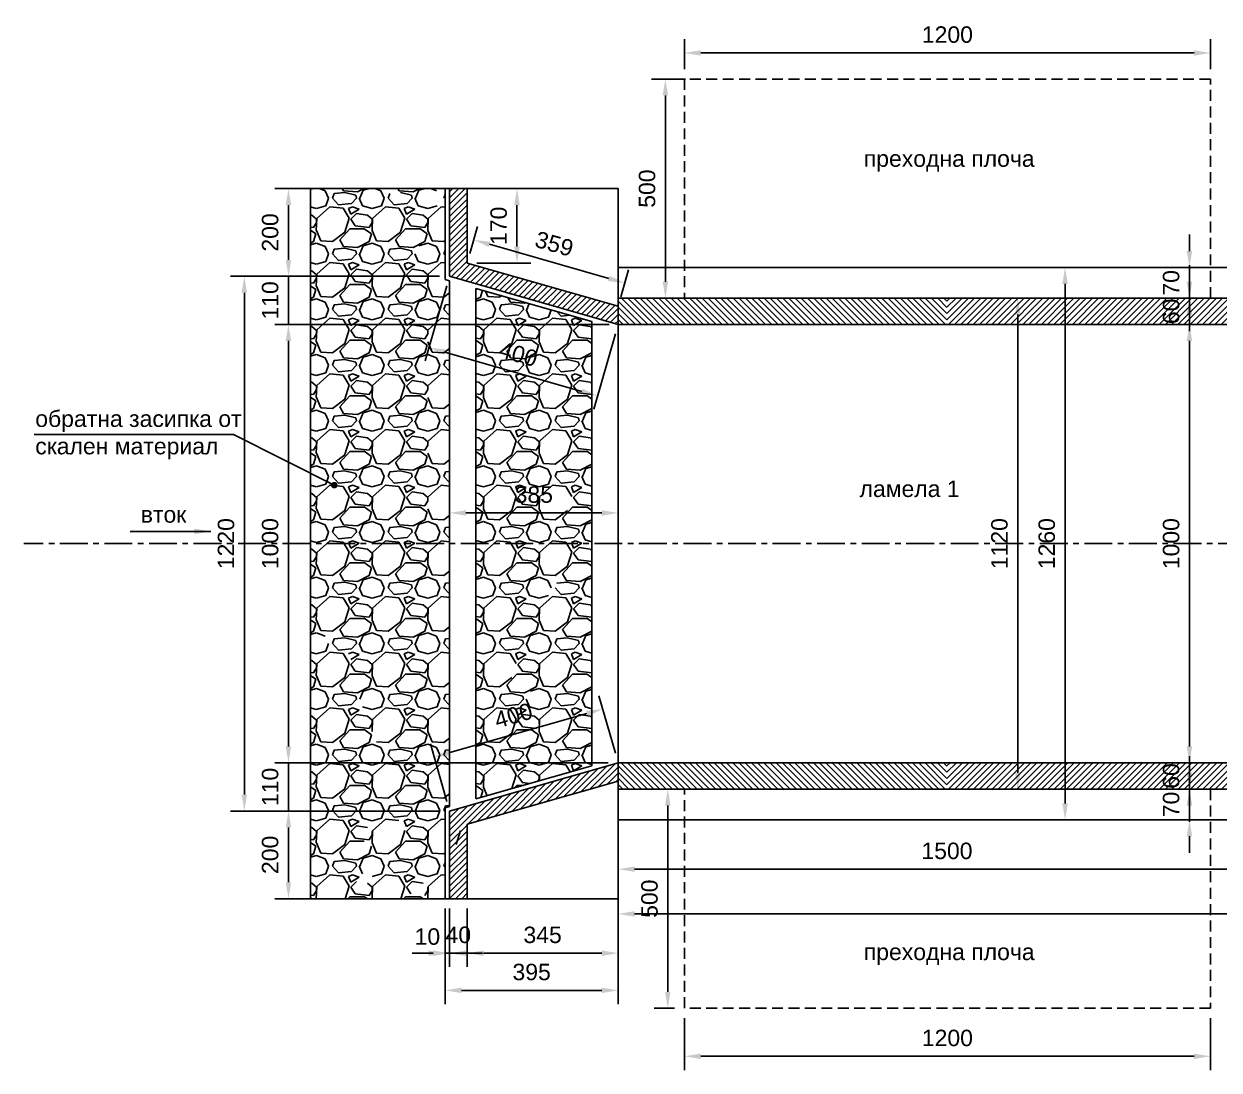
# Model space of a CAD drawing. Header units: centimetres. Extents: x 8495135 to 959133560, y 4530079 to 463453963.
# Drawn here: x 958976943 to 958979669, y 463411284 to 463413671 of the extents above; entities that cross this region are included whole.
import ezdxf

# ---------------------------------------------------------------- set-up
doc = ezdxf.new("R2010")
doc.units = ezdxf.units.CM
doc.header["$LTSCALE"] = 0.1
doc.linetypes.add('CENTER', pattern=[50.8, 31.75, -6.35, 6.35, -6.35])
doc.linetypes.add('DASHED', pattern=[0.75, 0.5, -0.25])
for name, color, linetype in [('br_dimension', 1, 'Continuous'), ('br_hatch', 9, 'Continuous'), ('br_hatch_dark', 8, 'Continuous'), ('br_hatch_tumen', 8, 'Continuous'), ('br_view_yellow', 2, 'Continuous'), ('Kustendilska voda', 12, 'Continuous')]:
    doc.layers.add(name, color=color, linetype=linetype)
doc.layers.add('br_text', color=2, linetype='Continuous', lineweight=35)
doc.styles.add('MM 1 to 150', font='arial.ttf', dxfattribs={"height": 37.5})
doc.styles.add('MM_ARIAL', font='arial.ttf')
doc.dimstyles.new('MM DIM 1 to 150', dxfattribs={"dimscale": 15, "dimtxt": 2.5, "dimasz": 2.5, "dimexe": 2.1, "dimexo": 1.5, "dimgap": 1.5, "dimtad": 1, "dimdec": 0, "dimdsep": 46, "dimtxsty": 'MM_ARIAL', "dimcen": 3, "dimclrd": 1, "dimclre": 1, "dimclrt": 7, "dimaunit": 2, "dimadec": 1, "dimazin": 0, "dimtp": 100, "dimtm": 3, "dimtfac": 1, "dimtdec": 0, "dimtix": 1, "dimtmove": 0, "dimatfit": 3, "dimfxl": 0, "dimtolj": 1, "dimtzin": 0, "dimarcsym": 0})
pattern_1 = [(45, (950484484.079, 458887364.231), (-7.071067812, 7.071067812), [])]

# ---------------------------------------------------------------- blocks, each defined once
blk = doc.blocks.new('*D227')
at = {"layer": 'br_dimension', "color": 1, "lineweight": -2, "transparency": 16777216}
for p, q in [((958978298.3, 463411832.7), (958978298.3, 463411608.9)), ((958981298.3, 463411662.9), (958981298.3, 463411671.9)), ((958978335.8, 463411640.4), (958981260.8, 463411640.4))]:
    blk.add_line(p, q, dxfattribs=at)
at = {"layer": 'br_dimension', "color": 1, "transparency": 16777216}
for points in [[(958978335.8, 463411646.7), (958978335.8, 463411634.2), (958978298.3, 463411640.4)], [(958981260.8, 463411646.7), (958981260.8, 463411634.2), (958981298.3, 463411640.4)]]:
    blk.add_solid(points, dxfattribs=at)
at = {"layer": 'br_dimension', "color": 7, "transparency": 16777216, "insert": (958979798.3, 463411682.1), "char_height": 37.5, "attachment_point": 5, "style": 'MM_ARIAL'}
blk.add_mtext('\\A1;3000', dxfattribs=at)
blk = doc.blocks.new('*D228')
at = {"layer": 'br_dimension', "color": 1, "lineweight": -2, "transparency": 16777216}
for p, q in [((958979601.5, 463413082.7), (958979601.5, 463413120.2)), ((958979579, 463413045.2), (958979570, 463413045.2)), ((958979601.5, 463412985.2), (958979601.5, 463413045.2)), ((958979579, 463412985.2), (958979570, 463412985.2)), ((958979601.5, 463412947.7), (958979601.5, 463412910.2))]:
    blk.add_line(p, q, dxfattribs=at)
at = {"layer": 'br_dimension', "color": 1, "transparency": 16777216}
for points in [[(958979595.2, 463413082.7), (958979607.7, 463413082.7), (958979601.5, 463413045.2)], [(958979595.2, 463412947.7), (958979607.7, 463412947.7), (958979601.5, 463412985.2)]]:
    blk.add_solid(points, dxfattribs=at)
at = {"layer": 'br_dimension', "color": 7, "transparency": 16777216, "insert": (958979559.8, 463413015.2), "char_height": 37.5, "attachment_point": 5, "rotation": 90, "style": 'MM_ARIAL'}
blk.add_mtext('\\A1;60', dxfattribs=at)
blk = doc.blocks.new('*D229')
at = {"layer": 'br_dimension', "color": 1, "lineweight": -2, "transparency": 16777216}
for p, q in [((958979235.2, 463413045.2), (958979178.4, 463413045.2)), ((958979209.9, 463411962.7), (958979209.9, 463413007.7)), ((958979235.2, 463411925.2), (958979178.4, 463411925.2))]:
    blk.add_line(p, q, dxfattribs=at)
at = {"layer": 'br_dimension', "color": 1, "transparency": 16777216}
for points in [[(958979203.6, 463413007.7), (958979216.1, 463413007.7), (958979209.9, 463413045.2)], [(958979203.6, 463411962.7), (958979216.1, 463411962.7), (958979209.9, 463411925.2)]]:
    blk.add_solid(points, dxfattribs=at)
at = {"layer": 'br_dimension', "color": 7, "transparency": 16777216, "insert": (958979168.2, 463412485.2), "char_height": 37.5, "attachment_point": 5, "rotation": 90, "style": 'MM_ARIAL'}
blk.add_mtext('\\A1;1120', dxfattribs=at)
blk = doc.blocks.new('*D231')
at = {"layer": 'br_dimension', "color": 1, "lineweight": -2, "transparency": 16777216}
for p, q in [((958979613.8, 463412985.2), (958979570, 463412985.2)), ((958979601.5, 463412022.7), (958979601.5, 463412947.7)), ((958979613.8, 463411985.2), (958979570, 463411985.2))]:
    blk.add_line(p, q, dxfattribs=at)
at = {"layer": 'br_dimension', "color": 1, "transparency": 16777216}
for points in [[(958979595.2, 463412947.7), (958979607.7, 463412947.7), (958979601.5, 463412985.2)], [(958979595.2, 463412022.7), (958979607.7, 463412022.7), (958979601.5, 463411985.2)]]:
    blk.add_solid(points, dxfattribs=at)
at = {"layer": 'br_dimension', "color": 7, "transparency": 16777216, "insert": (958979559.8, 463412485.2), "char_height": 37.5, "attachment_point": 5, "rotation": 90, "style": 'MM_ARIAL'}
blk.add_mtext('\\A1;1000', dxfattribs=at)
blk = doc.blocks.new('*D232')
at = {"layer": 'br_dimension', "color": 1, "lineweight": -2, "transparency": 16777216}
for p, q in [((958978298.3, 463411832.7), (958978298.3, 463411711)), ((958979798.3, 463411832.7), (958979798.3, 463411711)), ((958978335.8, 463411742.5), (958979760.8, 463411742.5))]:
    blk.add_line(p, q, dxfattribs=at)
at = {"layer": 'br_dimension', "color": 1, "transparency": 16777216}
for points in [[(958978335.8, 463411748.8), (958978335.8, 463411736.3), (958978298.3, 463411742.5)], [(958979760.8, 463411748.8), (958979760.8, 463411736.3), (958979798.3, 463411742.5)]]:
    blk.add_solid(points, dxfattribs=at)
at = {"layer": 'br_dimension', "color": 7, "transparency": 16777216, "insert": (958979048.3, 463411784.1), "char_height": 37.5, "attachment_point": 5, "style": 'MM_ARIAL'}
blk.add_mtext('\\A1;1500', dxfattribs=at)
blk = doc.blocks.new('*D233')
at = {"layer": 'br_hatch_tumen', "color": 1, "lineweight": -2, "transparency": 16777216}
for p, q in [((958979601.5, 463413152.7), (958979601.5, 463413190.2)), ((958979601.5, 463413115.2), (958979633, 463413115.2)), ((958979601.5, 463413045.2), (958979601.5, 463413115.2)), ((958979601.5, 463413045.2), (958979633, 463413045.2)), ((958979601.5, 463413007.7), (958979601.5, 463412970.2))]:
    blk.add_line(p, q, dxfattribs=at)
at = {"layer": 'br_hatch_tumen', "color": 1, "transparency": 16777216}
for points in [[(958979595.2, 463413152.7), (958979607.7, 463413152.7), (958979601.5, 463413115.2)], [(958979595.2, 463413007.7), (958979607.7, 463413007.7), (958979601.5, 463413045.2)]]:
    blk.add_solid(points, dxfattribs=at)
at = {"layer": 'br_hatch_tumen', "color": 7, "transparency": 16777216, "insert": (958979559.8, 463413080.2), "char_height": 37.5, "attachment_point": 5, "rotation": 90, "style": 'MM_ARIAL'}
blk.add_mtext('\\A1;70', dxfattribs=at)
blk = doc.blocks.new('*D234')
at = {"layer": 'br_hatch_tumen', "color": 1, "lineweight": -2, "transparency": 16777216}
for p, q in [((958979222.4, 463413115.2), (958979349.2, 463413115.2)), ((958979317.7, 463413077.7), (958979317.7, 463411892.7)), ((958979222.4, 463411855.2), (958979349.2, 463411855.2))]:
    blk.add_line(p, q, dxfattribs=at)
at = {"layer": 'br_hatch_tumen', "color": 1, "transparency": 16777216}
for points in [[(958979311.5, 463413077.7), (958979324, 463413077.7), (958979317.7, 463413115.2)], [(958979311.5, 463411892.7), (958979324, 463411892.7), (958979317.7, 463411855.2)]]:
    blk.add_solid(points, dxfattribs=at)
at = {"layer": 'br_hatch_tumen', "color": 7, "transparency": 16777216, "insert": (958979276.1, 463412485.2), "char_height": 37.5, "attachment_point": 5, "rotation": 90, "style": 'MM_ARIAL'}
blk.add_mtext('\\A1;1260', dxfattribs=at)
blk = doc.blocks.new('*D264')
at = {"layer": 'br_hatch_tumen', "color": 1, "lineweight": -2, "transparency": 16777216}
for p, q in [((958979601.5, 463412022.7), (958979601.5, 463412060.2)), ((958979613.8, 463411985.2), (958979570, 463411985.2)), ((958979601.5, 463411985.2), (958979601.5, 463411925.2)), ((958979613.8, 463411925.2), (958979570, 463411925.2)), ((958979601.5, 463411887.7), (958979601.5, 463411850.2))]:
    blk.add_line(p, q, dxfattribs=at)
at = {"layer": 'br_hatch_tumen', "color": 1, "transparency": 16777216}
for points in [[(958979595.2, 463412022.7), (958979607.7, 463412022.7), (958979601.5, 463411985.2)], [(958979595.2, 463411887.7), (958979607.7, 463411887.7), (958979601.5, 463411925.2)]]:
    blk.add_solid(points, dxfattribs=at)
at = {"layer": 'br_hatch_tumen', "color": 7, "transparency": 16777216, "insert": (958979559.8, 463411955.2), "char_height": 37.5, "attachment_point": 5, "rotation": 90, "style": 'MM_ARIAL'}
blk.add_mtext('\\A1;60', dxfattribs=at)
blk = doc.blocks.new('*D265')
at = {"layer": 'br_hatch_tumen', "color": 1, "lineweight": -2, "transparency": 16777216}
for p, q in [((958979601.5, 463411962.7), (958979601.5, 463412000.2)), ((958979613.8, 463411925.2), (958979570, 463411925.2)), ((958979601.5, 463411925.2), (958979601.5, 463411855.2)), ((958979613.8, 463411855.2), (958979570, 463411855.2)), ((958979601.5, 463411817.7), (958979601.5, 463411780.2))]:
    blk.add_line(p, q, dxfattribs=at)
at = {"layer": 'br_hatch_tumen', "color": 1, "transparency": 16777216}
for points in [[(958979595.2, 463411962.7), (958979607.7, 463411962.7), (958979601.5, 463411925.2)], [(958979595.2, 463411817.7), (958979607.7, 463411817.7), (958979601.5, 463411855.2)]]:
    blk.add_solid(points, dxfattribs=at)
at = {"layer": 'br_hatch_tumen', "color": 7, "transparency": 16777216, "insert": (958979559.8, 463411890.2), "char_height": 37.5, "attachment_point": 5, "rotation": 90, "style": 'MM_ARIAL'}
blk.add_mtext('\\A1;70', dxfattribs=at)
blk = doc.blocks.new('*D293')
at = {"layer": 'br_dimension', "color": 1, "lineweight": -2, "transparency": 16777216}
for p, q in [((958977546.4, 463413132.7), (958977546.4, 463413170.2)), ((958977891.2, 463413095.2), (958977514.9, 463413095.2)), ((958977546.4, 463412985.2), (958977546.4, 463413095.2)), ((958978275.8, 463412985.2), (958977514.9, 463412985.2)), ((958977546.4, 463412947.7), (958977546.4, 463412910.2))]:
    blk.add_line(p, q, dxfattribs=at)
at = {"layer": 'br_dimension', "color": 1, "transparency": 16777216}
for points in [[(958977540.1, 463413132.7), (958977552.6, 463413132.7), (958977546.4, 463413095.2)], [(958977540.1, 463412947.7), (958977552.6, 463412947.7), (958977546.4, 463412985.2)]]:
    blk.add_solid(points, dxfattribs=at)
at = {"layer": 'br_dimension', "color": 7, "transparency": 16777216, "insert": (958977504.7, 463413040.2), "char_height": 37.5, "attachment_point": 5, "rotation": 90, "style": 'MM_ARIAL'}
blk.add_mtext('\\A1;110', dxfattribs=at)
blk = doc.blocks.new('*D292')
at = {"layer": 'br_dimension', "color": 1, "lineweight": -2, "transparency": 16777216}
for p, q in [((958978277.8, 463412985.2), (958977514.9, 463412985.2)), ((958977546.4, 463412022.7), (958977546.4, 463412947.7)), ((958978275.8, 463411985.2), (958977514.9, 463411985.2))]:
    blk.add_line(p, q, dxfattribs=at)
at = {"layer": 'br_dimension', "color": 1, "transparency": 16777216}
for points in [[(958977540.1, 463412947.7), (958977552.6, 463412947.7), (958977546.4, 463412985.2)], [(958977540.1, 463412022.7), (958977552.6, 463412022.7), (958977546.4, 463411985.2)]]:
    blk.add_solid(points, dxfattribs=at)
at = {"layer": 'br_dimension', "color": 7, "transparency": 16777216, "insert": (958977504.7, 463412485.2), "char_height": 37.5, "attachment_point": 5, "rotation": 90, "style": 'MM_ARIAL'}
blk.add_mtext('\\A1;1000', dxfattribs=at)
blk = doc.blocks.new('*D288')
at = {"layer": 'br_dimension', "color": 1, "lineweight": -2, "transparency": 16777216}
for p, q in [((958977891.2, 463413095.2), (958977414.2, 463413095.2)), ((958977445.7, 463413057.7), (958977445.7, 463411912.7)), ((958977891.2, 463411875.2), (958977414.2, 463411875.2))]:
    blk.add_line(p, q, dxfattribs=at)
at = {"layer": 'br_dimension', "color": 1, "transparency": 16777216}
for points in [[(958977439.4, 463413057.7), (958977451.9, 463413057.7), (958977445.7, 463413095.2)], [(958977439.4, 463411912.7), (958977451.9, 463411912.7), (958977445.7, 463411875.2)]]:
    blk.add_solid(points, dxfattribs=at)
at = {"layer": 'br_dimension', "color": 7, "transparency": 16777216, "insert": (958977404, 463412485.2), "char_height": 37.5, "attachment_point": 5, "rotation": 90, "style": 'MM_ARIAL'}
blk.add_mtext('\\A1;1220', dxfattribs=at)
blk = doc.blocks.new('*D289')
at = {"layer": 'br_dimension', "color": 1, "lineweight": -2, "transparency": 16777216}
for p, q in [((958977907.6, 463413073.6), (958977858.5, 463412902.1)), ((958978292.1, 463412963.6), (958978243.1, 463412792.1)), ((958977903.2, 463412922.1), (958978215.7, 463412832.7))]:
    blk.add_line(p, q, dxfattribs=at)
at = {"layer": 'br_dimension', "color": 1, "transparency": 16777216}
for points in [[(958977905, 463412928.1), (958977901.5, 463412916.1), (958977867.2, 463412932.4)], [(958978217.4, 463412838.8), (958978214, 463412826.7), (958978251.8, 463412822.4)]]:
    blk.add_solid(points, dxfattribs=at)
at = {"layer": 'br_dimension', "color": 7, "transparency": 16777216, "insert": (958978070.9, 463412917.5), "char_height": 37.5, "attachment_point": 5, "rotation": 344.038, "style": 'MM_ARIAL'}
blk.add_mtext('\\A1;400', dxfattribs=at)
blk = doc.blocks.new('*D290')
at = {"layer": 'br_dimension', "color": 1, "lineweight": -2, "transparency": 16777216}
for p, q in [((958977881.2, 463413295.2), (958977514.9, 463413295.2)), ((958977546.4, 463413132.7), (958977546.4, 463413257.7)), ((958977891.2, 463413095.2), (958977514.9, 463413095.2))]:
    blk.add_line(p, q, dxfattribs=at)
at = {"layer": 'br_dimension', "color": 1, "transparency": 16777216}
for points in [[(958977540.1, 463413257.7), (958977552.6, 463413257.7), (958977546.4, 463413295.2)], [(958977540.1, 463413132.7), (958977552.6, 463413132.7), (958977546.4, 463413095.2)]]:
    blk.add_solid(points, dxfattribs=at)
at = {"layer": 'br_dimension', "color": 7, "transparency": 16777216, "insert": (958977504.7, 463413195.2), "char_height": 37.5, "attachment_point": 5, "rotation": 90, "style": 'MM_ARIAL'}
blk.add_mtext('\\A1;200', dxfattribs=at)
blk = doc.blocks.new('*D291')
at = {"layer": 'br_dimension', "color": 1, "lineweight": -2, "transparency": 16777216}
for p, q in [((958977891.2, 463411875.2), (958977514.9, 463411875.2)), ((958977546.4, 463411837.7), (958977546.4, 463411712.7)), ((958977881.2, 463411675.2), (958977514.9, 463411675.2))]:
    blk.add_line(p, q, dxfattribs=at)
at = {"layer": 'br_dimension', "color": 1, "transparency": 16777216}
for points in [[(958977540.1, 463411837.7), (958977552.6, 463411837.7), (958977546.4, 463411875.2)], [(958977540.1, 463411712.7), (958977552.6, 463411712.7), (958977546.4, 463411675.2)]]:
    blk.add_solid(points, dxfattribs=at)
at = {"layer": 'br_dimension', "color": 7, "transparency": 16777216, "insert": (958977504.7, 463411775.2), "char_height": 37.5, "attachment_point": 5, "rotation": 90, "style": 'MM_ARIAL'}
blk.add_mtext('\\A1;200', dxfattribs=at)
blk = doc.blocks.new('*D294')
at = {"layer": 'br_dimension', "color": 1, "lineweight": -2, "transparency": 16777216}
for p, q in [((958977903.7, 463411652.7), (958977903.7, 463411519.4)), ((958977913.7, 463411652.7), (958977913.7, 463411519.4)), ((958977866.2, 463411550.9), (958977828.7, 463411550.9)), ((958977913.7, 463411550.9), (958977903.7, 463411550.9)), ((958977951.2, 463411550.9), (958977988.7, 463411550.9))]:
    blk.add_line(p, q, dxfattribs=at)
at = {"layer": 'br_dimension', "color": 1, "transparency": 16777216}
for points in [[(958977866.2, 463411557.1), (958977866.2, 463411544.6), (958977903.7, 463411550.9)], [(958977951.2, 463411557.1), (958977951.2, 463411544.6), (958977913.7, 463411550.9)]]:
    blk.add_solid(points, dxfattribs=at)
at = {"layer": 'br_dimension', "color": 7, "transparency": 16777216, "insert": (958977863.2, 463411588.6), "char_height": 37.5, "attachment_point": 5, "style": 'MM_ARIAL'}
blk.add_mtext('\\A1;10', dxfattribs=at)
blk = doc.blocks.new('*D295')
at = {"layer": 'br_dimension', "color": 1, "lineweight": -2, "transparency": 16777216}
for p, q in [((958977913.7, 463411652.7), (958977913.7, 463411519.4)), ((958977953.7, 463411652.7), (958977953.7, 463411519.4)), ((958977876.2, 463411550.9), (958977838.7, 463411550.9)), ((958977913.7, 463411550.9), (958977953.7, 463411550.9)), ((958977991.2, 463411550.9), (958978028.7, 463411550.9))]:
    blk.add_line(p, q, dxfattribs=at)
at = {"layer": 'br_dimension', "color": 1, "transparency": 16777216}
for points in [[(958977876.2, 463411557.1), (958977876.2, 463411544.6), (958977913.7, 463411550.9)], [(958977991.2, 463411557.1), (958977991.2, 463411544.6), (958977953.7, 463411550.9)]]:
    blk.add_solid(points, dxfattribs=at)
at = {"layer": 'br_dimension', "color": 7, "transparency": 16777216, "insert": (958977933.7, 463411592.5), "char_height": 37.5, "attachment_point": 5, "style": 'MM_ARIAL'}
blk.add_mtext('\\A1;40', dxfattribs=at)
blk = doc.blocks.new('*D296')
at = {"layer": 'br_dimension', "color": 1, "lineweight": -2, "transparency": 16777216}
for p, q in [((958977953.7, 463411652.7), (958977953.7, 463411519.4)), ((958978298.3, 463411652.7), (958978298.3, 463411519.4)), ((958977991.2, 463411550.9), (958978260.8, 463411550.9))]:
    blk.add_line(p, q, dxfattribs=at)
at = {"layer": 'br_dimension', "color": 1, "transparency": 16777216}
for points in [[(958977991.2, 463411557.1), (958977991.2, 463411544.6), (958977953.7, 463411550.9)], [(958978260.8, 463411557.1), (958978260.8, 463411544.6), (958978298.3, 463411550.9)]]:
    blk.add_solid(points, dxfattribs=at)
at = {"layer": 'br_dimension', "color": 7, "transparency": 16777216, "insert": (958978126, 463411592.5), "char_height": 37.5, "attachment_point": 5, "style": 'MM_ARIAL'}
blk.add_mtext('\\A1;345', dxfattribs=at)
blk = doc.blocks.new('*D297')
at = {"layer": 'br_dimension', "color": 1, "lineweight": -2, "transparency": 16777216}
for p, q in [((958977903.7, 463411652.7), (958977903.7, 463411434.6)), ((958978298.3, 463411652.7), (958978298.3, 463411434.6)), ((958977941.2, 463411466.1), (958978260.8, 463411466.1))]:
    blk.add_line(p, q, dxfattribs=at)
at = {"layer": 'br_dimension', "color": 1, "transparency": 16777216}
for points in [[(958977941.2, 463411472.4), (958977941.2, 463411459.9), (958977903.7, 463411466.1)], [(958978260.8, 463411472.4), (958978260.8, 463411459.9), (958978298.3, 463411466.1)]]:
    blk.add_solid(points, dxfattribs=at)
at = {"layer": 'br_dimension', "color": 7, "transparency": 16777216, "insert": (958978101, 463411507.8), "char_height": 37.5, "attachment_point": 5, "style": 'MM_ARIAL'}
blk.add_mtext('\\A1;395', dxfattribs=at)
blk = doc.blocks.new('*D298')
at = {"layer": 'br_dimension', "color": 1, "lineweight": -2, "transparency": 16777216}
for p, q in [((958977959.9, 463413147), (958977977.6, 463413208.7)), ((958978005, 463413168.1), (958978277.4, 463413090.1)), ((958978304.5, 463413048.5), (958978322.1, 463413110.1))]:
    blk.add_line(p, q, dxfattribs=at)
at = {"layer": 'br_dimension', "color": 1, "transparency": 16777216}
for points in [[(958978006.7, 463413174.1), (958978003.2, 463413162.1), (958977968.9, 463413178.4)], [(958978279.1, 463413096.1), (958978275.7, 463413084.1), (958978313.5, 463413079.8)]]:
    blk.add_solid(points, dxfattribs=at)
at = {"layer": 'br_dimension', "color": 7, "transparency": 16777216, "insert": (958978152.6, 463413169.1), "char_height": 37.5, "attachment_point": 5, "rotation": 344.038, "style": 'MM_ARIAL'}
blk.add_mtext('\\A1;359', dxfattribs=at)
blk = doc.blocks.new('*D299')
at = {"layer": 'br_dimension', "color": 1, "lineweight": -2, "transparency": 16777216}
for p, q in [((958977976.2, 463413295.2), (958978099.1, 463413295.2)), ((958978067.6, 463413257.7), (958978067.6, 463413162.9)), ((958977976.2, 463413125.4), (958978099.1, 463413125.4))]:
    blk.add_line(p, q, dxfattribs=at)
at = {"layer": 'br_dimension', "color": 1, "transparency": 16777216}
for points in [[(958978061.3, 463413257.7), (958978073.8, 463413257.7), (958978067.6, 463413295.2)], [(958978061.3, 463413162.9), (958978073.8, 463413162.9), (958978067.6, 463413125.4)]]:
    blk.add_solid(points, dxfattribs=at)
at = {"layer": 'br_dimension', "color": 7, "transparency": 16777216, "insert": (958978025.9, 463413210.3), "char_height": 37.5, "attachment_point": 5, "rotation": 90, "style": 'MM_ARIAL'}
blk.add_mtext('\\A1;170', dxfattribs=at)
blk = doc.blocks.new('*D300')
at = {"layer": 'br_dimension', "color": 1, "lineweight": -2, "transparency": 16777216}
for p, q in [((958978292.1, 463412006.9), (958978254.5, 463412138.3)), ((958977914.7, 463412008.4), (958978227.1, 463412097.7)), ((958977907.6, 463411896.9), (958977870, 463412028.3))]:
    blk.add_line(p, q, dxfattribs=at)
at = {"layer": 'br_dimension', "color": 1, "transparency": 16777216}
for points in [[(958978225.4, 463412103.7), (958978228.9, 463412091.7), (958978263.2, 463412108)], [(958977913, 463412014.4), (958977916.4, 463412002.3), (958977878.6, 463411998)]]:
    blk.add_solid(points, dxfattribs=at)
at = {"layer": 'br_dimension', "color": 7, "transparency": 16777216, "insert": (958978059.5, 463412093.1), "char_height": 37.5, "attachment_point": 5, "rotation": 15.962, "style": 'MM_ARIAL'}
blk.add_mtext('\\A1;400', dxfattribs=at)
blk = doc.blocks.new('*D301')
at = {"layer": 'br_dimension', "color": 1, "lineweight": -2, "transparency": 16777216}
for p, q in [((958977546.4, 463412022.7), (958977546.4, 463412060.2)), ((958977891.2, 463411985.2), (958977514.9, 463411985.2)), ((958977546.4, 463411875.2), (958977546.4, 463411985.2)), ((958977891.2, 463411875.2), (958977514.9, 463411875.2)), ((958977546.4, 463411837.7), (958977546.4, 463411800.2))]:
    blk.add_line(p, q, dxfattribs=at)
at = {"layer": 'br_dimension', "color": 1, "transparency": 16777216}
for points in [[(958977540.1, 463412022.7), (958977552.6, 463412022.7), (958977546.4, 463411985.2)], [(958977540.1, 463411837.7), (958977552.6, 463411837.7), (958977546.4, 463411875.2)]]:
    blk.add_solid(points, dxfattribs=at)
at = {"layer": 'br_dimension', "color": 7, "transparency": 16777216, "insert": (958977504.7, 463411930.2), "char_height": 37.5, "attachment_point": 5, "rotation": 90, "style": 'MM_ARIAL'}
blk.add_mtext('\\A1;110', dxfattribs=at)
blk = doc.blocks.new('*D317')
at = {"layer": 'br_dimension', "color": 1, "lineweight": -2, "transparency": 16777216}
for p, q in [((958978451.8, 463413545.2), (958978374.5, 463413545.2)), ((958978406, 463413507.7), (958978406, 463413082.7)), ((958978451.8, 463413045.2), (958978374.5, 463413045.2))]:
    blk.add_line(p, q, dxfattribs=at)
at = {"layer": 'br_dimension', "color": 1, "transparency": 16777216}
for points in [[(958978399.8, 463413507.7), (958978412.3, 463413507.7), (958978406, 463413545.2)], [(958978399.8, 463413082.7), (958978412.3, 463413082.7), (958978406, 463413045.2)]]:
    blk.add_solid(points, dxfattribs=at)
at = {"layer": 'br_dimension', "color": 7, "transparency": 16777216, "insert": (958978364.4, 463413295.2), "char_height": 37.5, "attachment_point": 5, "rotation": 90, "style": 'MM_ARIAL'}
blk.add_mtext('\\A1;500', dxfattribs=at)
blk = doc.blocks.new('*D318')
at = {"layer": 'br_dimension', "color": 1, "lineweight": -2, "transparency": 16777216}
for p, q in [((958978449.3, 463413567.7), (958978449.3, 463413636.2)), ((958979649.3, 463413567.7), (958979649.3, 463413636.2)), ((958978486.8, 463413604.7), (958979611.8, 463413604.7))]:
    blk.add_line(p, q, dxfattribs=at)
at = {"layer": 'br_dimension', "color": 1, "transparency": 16777216}
for points in [[(958978486.8, 463413611), (958978486.8, 463413598.5), (958978449.3, 463413604.7)], [(958979611.8, 463413611), (958979611.8, 463413598.5), (958979649.3, 463413604.7)]]:
    blk.add_solid(points, dxfattribs=at)
at = {"layer": 'br_dimension', "color": 7, "transparency": 16777216, "insert": (958979049.3, 463413646.4), "char_height": 37.5, "attachment_point": 5, "style": 'MM_ARIAL'}
blk.add_mtext('\\A1;1200', dxfattribs=at)
blk = doc.blocks.new('*D679')
at = {"layer": 'br_dimension', "color": 1, "lineweight": -2, "transparency": 16777216}
for p, q in [((958977913.7, 463412551.3), (958977913.7, 463412586.8)), ((958978298.3, 463412551.3), (958978298.3, 463412586.8)), ((958977951.2, 463412555.3), (958978260.8, 463412555.3))]:
    blk.add_line(p, q, dxfattribs=at)
at = {"layer": 'br_dimension', "color": 1, "transparency": 16777216}
for points in [[(958977951.2, 463412561.5), (958977951.2, 463412549), (958977913.7, 463412555.3)], [(958978260.8, 463412561.5), (958978260.8, 463412549), (958978298.3, 463412555.3)]]:
    blk.add_solid(points, dxfattribs=at)
at = {"layer": 'br_dimension', "color": 7, "transparency": 16777216, "insert": (958978106, 463412596.9), "char_height": 37.5, "attachment_point": 5, "style": 'MM_ARIAL'}
blk.add_mtext('\\A1;385', dxfattribs=at)
blk = doc.blocks.new('*D779')
at = {"layer": 'br_hatch', "color": 1, "lineweight": -2, "transparency": 16777216}
for p, q in [((958978449.3, 463411402.7), (958978449.3, 463411284.2)), ((958979649.3, 463411402.7), (958979649.3, 463411284.2)), ((958978486.8, 463411315.7), (958979611.8, 463411315.7))]:
    blk.add_line(p, q, dxfattribs=at)
at = {"layer": 'br_hatch', "color": 1, "transparency": 16777216}
for points in [[(958978486.8, 463411321.9), (958978486.8, 463411309.4), (958978449.3, 463411315.7)], [(958979611.8, 463411321.9), (958979611.8, 463411309.4), (958979649.3, 463411315.7)]]:
    blk.add_solid(points, dxfattribs=at)
at = {"layer": 'br_hatch', "color": 7, "transparency": 16777216, "insert": (958979049.3, 463411357.3), "char_height": 37.5, "attachment_point": 5, "style": 'MM_ARIAL'}
blk.add_mtext('\\A1;1200', dxfattribs=at)
blk = doc.blocks.new('*D781')
at = {"layer": 'br_hatch', "color": 1, "lineweight": -2, "transparency": 16777216}
for p, q in [((958978426.8, 463411925.2), (958978380.1, 463411925.2)), ((958978411.6, 463411887.7), (958978411.6, 463411462.7)), ((958978426.8, 463411425.2), (958978380.1, 463411425.2))]:
    blk.add_line(p, q, dxfattribs=at)
at = {"layer": 'br_hatch', "color": 1, "transparency": 16777216}
for points in [[(958978405.3, 463411887.7), (958978417.8, 463411887.7), (958978411.6, 463411925.2)], [(958978405.3, 463411462.7), (958978417.8, 463411462.7), (958978411.6, 463411425.2)]]:
    blk.add_solid(points, dxfattribs=at)
at = {"layer": 'br_hatch', "color": 7, "transparency": 16777216, "insert": (958978370, 463411675.2), "char_height": 37.5, "attachment_point": 5, "rotation": 90, "style": 'MM_ARIAL'}
blk.add_mtext('\\A1;500', dxfattribs=at)

msp = doc.modelspace()

# ---------------------------------------------------------------- hatches: boundary and pattern name
at = {"layer": 'br_hatch'}
h = msp.add_hatch(dxfattribs=at)
h.set_pattern_fill('GRAVEL', color=256, scale=5, style=2)
h.set_pattern_definition([(228.0127875, (950484575.519, 458893469.854), (-1016.00000008, -1142.999999929), [17.086072, -1691.524182]), (184.969741, (950484564.089, 458893457.1537), (1523.999999397, 127.000007235), [29.320236, -2902.7024447]), (132.5104471, (950484534.879, 458893454.614), (1270.0000005364, -1396.999999512), [20.674076, -2046.7361397]), (267.273689, (950484485.349, 458893422.8637), (127.000000266, 2539.9999999867), [26.700226, -2643.3218713]), (292.83365418, (950484484.079, 458893396.1937), (-635.000000053, 1523.9999999778), [26.181685, -2591.9903873]), (357.273689, (950484494.239, 458893372.0637), (-2539.9999999867, 127.000000266), [26.700226, -2643.3218713]), (37.69424047, (950484520.909, 458893370.7937), (-1650.9999999268, -1270.000000095), [35.309683, -3495.6557657]), (72.25532837, (950484548.849, 458893392.3837), (889.000000239, 2793.999999924), [33.335976, -3300.2628301]), (121.42956562, (950484559.009, 458893424.1337), (-1016.000000144, 1650.9999999113), [26.79065, -2652.277285]), (175.2363583, (950484545.039, 458893446.994), (1396.99999998, -127.00000022), [30.585664, -1498.6968475]), (222.3974378, (950484514.559, 458893449.5337), (-1523.9999999512, -1397.0000000532), [39.553896, -3915.8386256]), (138.81407483, (950484611.079, 458893421.594), (-888.999999947, 762.000000062), [13.500227, -1336.5282912]), (171.4692344, (950484600.919, 458893430.4837), (1651.0000000445, -253.999999712), [25.684099, -2542.7319499]), (225, (950484575.52, 458893434.29), (-2e-14, -127), [17.960467, -161.6446554]), (203.19859051, (950484566.629, 458893449.534), (635.000000017, 253.999999955), [9.672066, -957.5311184]), (291.8014095, (950484557.739, 458893445.724), (-127.000000027, 380.99999999), [13.678281, -670.2376495]), (30.96375653, (950484562.819, 458893433.024), (381.00000001, 253.999999986), [22.215983, -718.3149076]), (161.5650512, (950484581.87, 458893444.454), (254, -126.99999999), [16.064357, -385.5449058]), (16.38954033, (950484484.079, 458893445.724), (1270, 381), [22.5044, -2227.9413336]), (70.34617594, (950484505.669, 458893452.074), (-508.0000000465, -1396.9999999835), [18.879947, -1869.1107839]), (293.19859051, (950484581.869, 458893469.854), (-253.999999956, 635.000000018), [19.344005, -947.8591794]), (343.61045967, (950484589.489, 458893452.074), (-1270.0000000266, 380.999999911), [22.5044, -2227.9413336]), (339.44395478, (950484484.079, 458893366.984), (-635, 254), [21.70176, -1063.3867157]), (294.7751406, (950484504.399, 458893359.364), (-635.000000756, 1396.999999656), [18.183606, -1800.179669]), (66.80140949, (950484583.139, 458893342.854), (253.99999996, 635.000000016), [19.344005, -947.8591794]), (17.35402464, (950484590.759, 458893360.634), (-1650.999999967, -508.0000001066), [21.289137, -2107.618799]), (69.44395478, (950484520.909, 458893342.854), (-254.000000004, -634.999999998), [10.85088, -1074.2375957]), (101.30993247, (950484575.52, 458893342.854), (-127, 508), [6.47573, -641.0997482]), (165.96375653, (950484574.25, 458893349.204), (381, -127), [26.181685, -497.4527295]), (186.00900596, (950484548.849, 458893355.5537), (1269.9999999933, 127.0000000665), [24.26335, -2402.0682432]), (303.69006753, (950484562.82, 458893421.594), (-127.00000002, 253.99999999), [18.316194, -439.588818]), (353.15722659, (950484572.979, 458893406.3537), (2159.0000000133, -253.999999887), [31.977838, -3165.8004533]), (60.9453959, (950484604.729, 458893402.544), (-508.000000014, -888.999999992), [13.075412, -1294.4696159]), (90, (950484611.08, 458893413.97), (-127, 127), [7.62, -119.38]), (120.25643716, (950484546.309, 458893359.364), (507.999999938, -889.0000000355), [17.643348, -1746.6970387]), (48.0127875, (950484537.419, 458893374.604), (1016.000000084, 1142.9999999255), [34.172144, -1674.43811]), (0, (950484560.28, 458893400), (127, 127), [33.02, -93.98]), (325.3048465, (950484593.299, 458893400.004), (1270.000000481, -888.999999313), [20.080478, -1987.9658362]), (254.0546041, (950484609.809, 458893388.574), (-126.99999999, -508.000000002), [18.491454, -906.082502]), (207.64597536, (950484604.729, 458893370.7937), (-2413.0000000887, -1269.9999998315), [30.107255, -2980.6232211]), (175.42607874, (950484578.059, 458893356.8237), (-1651, 127), [31.851473, -3153.2923228])])
h.paths.add_polyline_path([(958977973.74, 463411902.79), (958978238.32, 463411978.47), (958978238.32, 463412485.23), (958977973.74, 463412485.23)])
h.paths.add_polyline_path([(958978238.32, 463412991.99), (958977973.74, 463413067.67), (958977973.74, 463412485.23), (958978238.32, 463412485.23)])
edge = h.paths.add_edge_path()
edge.add_line((958977903.74, 463413087.69), (958977903.74, 463413295.23))
edge.add_arc((958977890.82, 463413274.85), 24.13, 57.62341, 122.37659)
edge.add_line((958977877.9, 463413295.23), (958977596.47, 463413295.23))
edge.add_line((958977596.47, 463413295.23), (958977596.47, 463412485.23))
edge.add_line((958977596.47, 463412485.23), (958977913.74, 463412485.23))
edge.add_line((958977913.74, 463412485.23), (958977913.74, 463413084.83))
edge.add_line((958977913.74, 463413084.83), (958977903.74, 463413087.69))
edge = h.paths.add_edge_path()
edge.add_line((958977903.74, 463411882.77), (958977913.74, 463411885.63))
edge.add_line((958977913.74, 463411885.63), (958977913.74, 463412485.23))
edge.add_line((958977913.74, 463412485.23), (958977596.47, 463412485.23))
edge.add_line((958977596.47, 463412485.23), (958977596.47, 463411675.23))
edge.add_line((958977596.47, 463411675.23), (958977881.24, 463411675.23))
edge.add_arc((958977877.43, 463411712.17), 37.13, 275.89922, 315.13099)
edge.add_line((958977903.74, 463411685.97), (958977903.74, 463411882.77))
h = msp.add_hatch(dxfattribs=at)
h.set_pattern_fill('_USER', color=256, scale=10, angle=45, style=2, pattern_type=0)
h.set_pattern_definition(pattern_1)
h.paths.add_polyline_path([(958977913.74, 463413095.23), (958978298.32, 463412985.23), (958978298.32, 463413026.83), (958977953.74, 463413125.39), (958977953.74, 463413295.23), (958977913.74, 463413295.23)])
h = msp.add_hatch(dxfattribs=at)
h.set_pattern_fill('_USER,_I', color=256, scale=10, angle=135, style=2, pattern_type=0)
h.set_pattern_definition([(135, (958992164.413, 463437540.29), (-7.0710678, -7.0710678), [])])
h.paths.add_polyline_path([(958979048.32, 463412985.23), (958979048.32, 463413045.23), (958978298.32, 463413045.23), (958978298.32, 463412985.23)])
h.paths.add_polyline_path([(958978298.32, 463411985.23), (958978298.32, 463411925.23), (958979048.32, 463411925.23), (958979048.32, 463411985.23)])
h = msp.add_hatch(dxfattribs=at)
h.set_pattern_fill('_USER', color=256, scale=10, angle=45, style=2, pattern_type=0)
h.set_pattern_definition([(45, (950484482.079, 458887364.231), (-7.071067812, 7.071067812), [])])
h.paths.add_polyline_path([(958979798.32, 463412985.23), (958979798.32, 463413045.23), (958979048.32, 463413045.23), (958979048.32, 463412985.23)])
h.paths.add_polyline_path([(958979798.32, 463411925.23), (958979798.32, 463411985.23), (958979048.32, 463411985.23), (958979048.32, 463411925.23)])
h = msp.add_hatch(dxfattribs=at)
h.set_pattern_fill('_USER', color=256, scale=10, angle=45, style=2, pattern_type=0)
h.set_pattern_definition(pattern_1)
h.paths.add_polyline_path([(958978298.32, 463411943.63), (958978298.32, 463411985.23), (958977913.74, 463411875.23), (958977913.74, 463411675.23), (958977953.74, 463411675.23), (958977953.74, 463411845.07)])

# ---------------------------------------------------------------- linework, layer by layer
at = {"layer": 'br_dimension', "linetype": 'CENTER', "ltscale": 20}
msp.add_line((958982676.55, 463412485.23), (958976942.89, 463412485.23), dxfattribs=at)
at = {"layer": 'br_hatch_dark'}
msp.add_line((958977596.47, 463413295.23), (958977596.47, 463411675.23), dxfattribs=at)
at = {"layer": 'br_hatch_tumen'}
for p, q in [((958977618.34, 463413295.23), (958977913.74, 463413295.23)), ((958977618.34, 463411675.23), (958977913.74, 463411675.23))]:
    msp.add_line(p, q, dxfattribs=at)
at = {"layer": 'br_view_yellow'}
for p, q in [((958977903.74, 463413087.69), (958977903.74, 463413295.23)), ((958977903.74, 463413295.23), (958978298.32, 463413295.23)), ((958977913.74, 463413095.23), (958977913.74, 463413295.23)), ((958977953.74, 463413125.39), (958977953.74, 463413295.23)), ((958978298.32, 463413295.23), (958978298.32, 463411675.23)), ((958977953.74, 463413125.39), (958978298.32, 463413026.83)), ((958978298.32, 463413115.23), (958978298.32, 463411855.23)), ((958978298.32, 463413115.23), (958981298.32, 463413115.23)), ((958977903.74, 463413087.69), (958977913.74, 463413084.83)), ((958977913.74, 463413095.23), (958978298.32, 463412985.23)), ((958977913.74, 463411885.63), (958977913.74, 463413084.83)), ((958977973.74, 463411902.79), (958977973.74, 463413067.67)), ((958977973.74, 463413067.67), (958978238.32, 463412991.99)), ((958978298.32, 463413045.23), (958981298.32, 463413045.23)), ((958978238.32, 463412991.99), (958978238.32, 463411978.47)), ((958978298.32, 463412985.23), (958981298.32, 463412985.23)), ((958977913.74, 463411875.23), (958978298.32, 463411985.23)), ((958978298.32, 463411985.23), (958981298.32, 463411985.23)), ((958977973.74, 463411902.79), (958978238.32, 463411978.47)), ((958977953.74, 463411845.07), (958978298.32, 463411943.63)), ((958978298.32, 463411925.23), (958981298.32, 463411925.23)), ((958977903.74, 463411882.77), (958977913.74, 463411885.63)), ((958977903.74, 463411882.77), (958977903.74, 463411675.23)), ((958977913.74, 463411875.23), (958977913.74, 463411675.23)), ((958977953.74, 463411845.07), (958977953.74, 463411675.23)), ((958978298.32, 463411855.23), (958981298.32, 463411855.23)), ((958977903.74, 463411675.23), (958978298.32, 463411675.23)), ((958977913.74, 463411675.23), (958977963.74, 463411675.23))]:
    msp.add_line(p, q, dxfattribs=at)
at = {"layer": 'Kustendilska voda', "color": 1, "linetype": 'DASHED', "ltscale": 500}
for p, q in [((958979649.29, 463413545.23), (958978449.29, 463413545.23)), ((958978449.29, 463413545.23), (958978449.29, 463413045.23)), ((958979649.29, 463413045.23), (958979649.29, 463413545.23)), ((958978449.29, 463411425.23), (958978449.29, 463411925.23)), ((958979649.29, 463411925.23), (958979649.29, 463411425.23)), ((958979649.29, 463411425.23), (958978449.29, 463411425.23))]:
    msp.add_line(p, q, dxfattribs=at)

# ---------------------------------------------------------------- texts
at = {"layer": 'br_text', "insert": (958979077.19, 463412629.14), "char_height": 37.5, "width": 286.5059, "attachment_point": 3, "style": 'MM 1 to 150'}
msp.add_mtext('{\\fArial|b0|i0|c204|p34;ламела }1', dxfattribs=at)
at = {"layer": 'br_view_yellow', "char_height": 37.5, "style": 'MM 1 to 150'}
for s, insert, width, attachment_point in [('преходна плоча', (958979248.25, 463413382.45), 425.3161, 3), ('обратна засипка от скален материал ', (958976968.79, 463412789), 513.6937, 1), ('вток', (958977313.33, 463412570.58), 359.3452, 3), ('преходна плоча', (958979248.25, 463411572.62), 425.3161, 3)]:
    msp.add_mtext(s, dxfattribs=dict(at, insert=insert, width=width, attachment_point=attachment_point))

# ---------------------------------------------------------------- dimensions: what is measured, and where the dimension line sits
at = {"layer": 'br_dimension'}
for base, p1, p2, picture, middle in [((958979649.29, 463413604.75), (958978449.29, 463413545.23), (958979649.29, 463413545.23), '*D318', (958979049.29, 463413646.4)), ((958981298.32, 463411640.4), (958978298.32, 463411855.23), (958981298.32, 463411640.4), '*D227', (958979798.32, 463411682.06)), ((958979798.32, 463411742.5), (958978298.32, 463411855.23), (958979798.32, 463411855.23), '*D232', (958979048.32, 463411784.15)), ((958977953.74, 463411550.85), (958977913.74, 463411675.23), (958977953.74, 463411675.23), '*D295', (958977933.74, 463411592.5))]:
    dim = msp.add_linear_dim(base=base, p1=p1, p2=p2, dimstyle='MM DIM 1 to 150', dxfattribs=at)
    dim.commit()
    dim.dimension.update_dxf_attribs({"geometry": picture, "text_midpoint": middle})
for base, p1, p2, picture, middle in [((958978406.01, 463413045.23), (958978474.29, 463413545.23), (958978474.29, 463413045.23), '*D317', (958978364.36, 463413295.23)), ((958979209.89, 463413045.23), (958979257.72, 463411925.23), (958979257.72, 463413045.23), '*D229', (958979168.24, 463412485.23)), ((958979601.46, 463412985.23), (958979636.31, 463411985.23), (958979636.31, 463412985.23), '*D231', (958979559.81, 463412485.23))]:
    dim = msp.add_linear_dim(base=base, p1=p1, p2=p2, angle=90, dimstyle='MM DIM 1 to 150', dxfattribs=at)
    dim.commit()
    dim.dimension.update_dxf_attribs({"geometry": picture, "text_midpoint": middle})
at = {"layer": 'br_dimension', "color": 1}
for base, p1, p2, angle, picture, middle in [((958977546.37, 463413295.23), (958977913.74, 463413095.23), (958977903.74, 463413295.23), 90, '*D290', (958977504.72, 463413195.23)), ((958977546.37, 463413095.23), (958978298.32, 463412985.23), (958977913.74, 463413095.23), 90, '*D293', (958977504.72, 463413040.23)), ((958977445.69, 463411875.23), (958977913.74, 463413095.23), (958977913.74, 463411875.23), 90, '*D288', (958977404.04, 463412485.23)), ((958977546.37, 463412985.23), (958978298.32, 463411985.23), (958978300.32, 463412985.23), 90, '*D292', (958977504.72, 463412485.23)), ((958977546.37, 463411985.23), (958977913.74, 463411875.23), (958977913.74, 463411985.23), 90, '*D301', (958977504.72, 463411930.23)), ((958977546.37, 463411675.23), (958977913.74, 463411875.23), (958977903.74, 463411675.23), 270, '*D291', (958977504.72, 463411775.23))]:
    dim = msp.add_linear_dim(base=base, p1=p1, p2=p2, angle=angle, dimstyle='MM DIM 1 to 150', dxfattribs=at)
    dim.commit()
    dim.dimension.update_dxf_attribs({"geometry": picture, "text_midpoint": middle})
for p1, p2, distance, picture, middle in [((958977953.74, 463413295.23), (958977953.74, 463413125.39), 113.84, '*D299', (958978025.93, 463413210.31)), ((958977913.74, 463413095.23), (958978298.32, 463412985.23), -169.33, '*D289', (958978070.92, 463412917.47)), ((958977913.74, 463411875.23), (958978298.32, 463411985.23), 127.74, '*D300', (958978059.45, 463412093.08))]:
    dim = msp.add_aligned_dim(p1=p1, p2=p2, distance=distance, dimstyle='MM DIM 1 to 150', dxfattribs=at)
    dim.commit()
    dim.dimension.update_dxf_attribs({"geometry": picture, "text_midpoint": middle})
dim = msp.add_aligned_dim(p1=(958977953.74, 463413125.39), p2=(958978298.32, 463413026.83), distance=55.11, text='359', dimstyle='MM DIM 1 to 150', dxfattribs=at)
dim.commit()
dim.dimension.update_dxf_attribs({"geometry": '*D298', "text_midpoint": (958978152.64, 463413169.15)})
at = {"layer": 'br_dimension'}
dim = msp.add_linear_dim(base=(958979601.46, 463413045.23), p1=(958979601.46, 463412985.23), p2=(958979601.46, 463413045.23), angle=90, dimstyle='MM DIM 1 to 150', override={"dimtmove": 1}, dxfattribs=at)
dim.commit()
dim.dimension.update_dxf_attribs({"geometry": '*D228', "text_midpoint": (958979559.81, 463413015.23)})
at = {"layer": 'br_dimension', "color": 1}
for base, p1, p2, picture, middle in [((958978298.32, 463412555.26), (958977913.74, 463412528.77), (958978298.32, 463412528.77), '*D679', (958978106.03, 463412596.92)), ((958978298.32, 463411466.14), (958977903.74, 463411675.23), (958978298.32, 463411675.23), '*D297', (958978101.03, 463411507.79)), ((958978298.32, 463411550.85), (958977953.74, 463411675.23), (958978298.32, 463411675.23), '*D296', (958978126.03, 463411592.51))]:
    dim = msp.add_linear_dim(base=base, p1=p1, p2=p2, dimstyle='MM DIM 1 to 150', dxfattribs=at)
    dim.commit()
    dim.dimension.update_dxf_attribs({"geometry": picture, "text_midpoint": middle})
at = {"layer": 'br_dimension'}
dim = msp.add_linear_dim(base=(958977903.74, 463411550.85), p1=(958977913.74, 463411675.23), p2=(958977903.74, 463411675.23), dimstyle='MM DIM 1 to 150', override={"dimtmove": 2}, dxfattribs=at)
dim.commit()
dim.dimension.update_dxf_attribs({"geometry": '*D294', "text_midpoint": (958977863.24, 463411588.62), "dimtype": 160})
at = {"layer": 'br_hatch'}
dim = msp.add_linear_dim(base=(958978411.6, 463411425.23), p1=(958978449.29, 463411925.23), p2=(958978449.29, 463411425.23), angle=90, dimstyle='MM DIM 1 to 150', dxfattribs=at)
dim.commit()
dim.dimension.update_dxf_attribs({"geometry": '*D781', "text_midpoint": (958978369.95, 463411675.23)})
dim = msp.add_linear_dim(base=(958979649.29, 463411315.66), p1=(958978449.29, 463411425.23), p2=(958979649.29, 463411425.23), dimstyle='MM DIM 1 to 150', dxfattribs=at)
dim.commit()
dim.dimension.update_dxf_attribs({"geometry": '*D779', "text_midpoint": (958979049.29, 463411357.31)})
at = {"layer": 'br_hatch_tumen'}
for base, p1, p2, picture, middle in [((958979601.46, 463413115.23), (958979578.96, 463413045.23), (958979578.96, 463413115.23), '*D233', (958979559.81, 463413080.23)), ((958979317.75, 463411855.23), (958979199.93, 463413115.23), (958979199.93, 463411855.23), '*D234', (958979276.1, 463412485.23)), ((958979601.46, 463411925.23), (958979636.31, 463411985.23), (958979636.31, 463411925.23), '*D264', (958979559.81, 463411955.23)), ((958979601.46, 463411855.23), (958979636.31, 463411925.23), (958979636.31, 463411855.23), '*D265', (958979559.81, 463411890.23))]:
    dim = msp.add_linear_dim(base=base, p1=p1, p2=p2, angle=90, dimstyle='MM DIM 1 to 150', dxfattribs=at)
    dim.commit()
    dim.dimension.update_dxf_attribs({"geometry": picture, "text_midpoint": middle})

# ---------------------------------------------------------------- leaders
at = {"layer": 'br_dimension'}
msp.add_leader([(958977650.8, 463412618.6), (958977420.81, 463412733.88), (958976966.24, 463412733.88)], dimstyle='MM DIM 1 to 150', override={"dimasz": 1, "dimgap": 1.5, "dimtad": 0, "dimldrblk": 'Dot'}, dxfattribs=at)
at = {"layer": 'br_dimension', "color": 1}
msp.add_leader([(958977369.43, 463412513.26), (958977185.23, 463412513.26)], dimstyle='MM DIM 1 to 150', dxfattribs=at)

doc.saveas('drawing.dxf')
